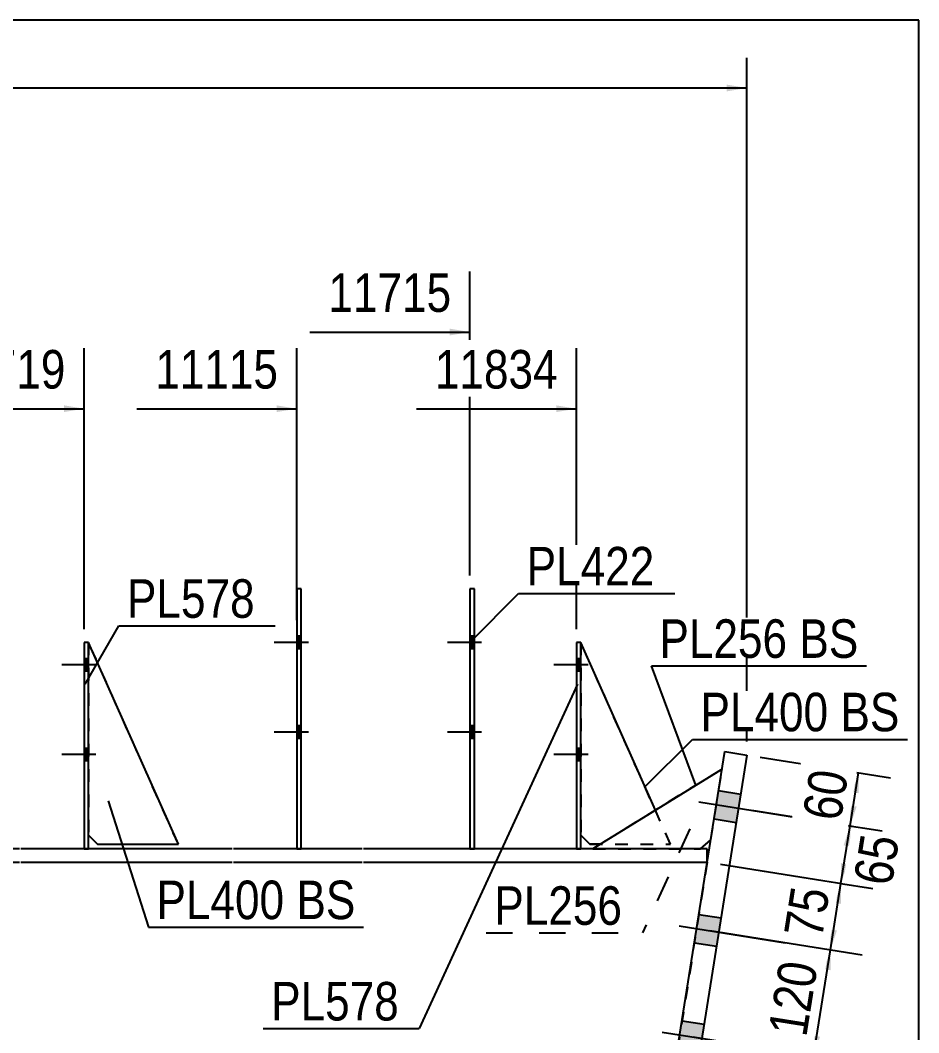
# Model space of a CAD drawing. Header units: millimetres. Extents: x -26 to 377, y -184 to 93.
# Drawn here: x 310 to 376.8, y 17.3 to 92.6 of the extents above; entities that cross this region are included whole.
import ezdxf

# ---------------------------------------------------------------- set-up
doc = ezdxf.new("R2010")
doc.units = ezdxf.units.MM
doc.linetypes.add('DXK_LINE_DOT1', pattern=[1.8814, 0.9407, -0.9407])
doc.linetypes.add('DXK_LINE_DOT2', pattern=[3.9198, 1.9599, -1.9599])
doc.styles.add('Arial Narrow', font='ARIALN.TTF', dxfattribs={"height": 0.2})

# ---------------------------------------------------------------- blocks, each defined once
blk = doc.blocks.new('Unknown-623534514-14014')
at = {"color": 5, "linetype": 'Continuous'}
for p, q in [((376.779, 92.613), (-23.221, 92.613)), ((376.779, -184.387), (376.779, 92.613))]:
    blk.add_line(p, q, dxfattribs=at)
blk = doc.blocks.new('Part-623534514-6404 - 6380')
at = {"color": 7, "linetype": 'DXK_LINE_DOT1'}
for p, q in [((310.035, 30), (325.737, 30)), ((325.837, 30), (335.404, 30)), ((335.504, 30), (361.056, 30)), ((361.056, 30), (348.329, -50.016))]:
    blk.add_line(p, q, dxfattribs=at)
blk = doc.blocks.new('Part-623534514-6464 - 6380')
at = {"color": 2, "linetype": 'Continuous'}
for p, q in [((330.87, 50.333), (330.537, 50.333)), ((330.537, 50.333), (330.537, 31)), ((330.87, 31), (330.87, 50.333))]:
    blk.add_line(p, q, dxfattribs=at)
at = {"color": 7, "linetype": 'DXK_LINE_DOT1'}
blk.add_line((330.537, 31), (330.87, 31), dxfattribs=at)
blk = doc.blocks.new('Part-623534514-6400 - 6380')
at = {"color": 2, "linetype": 'Continuous'}
for p, q in [((260.435, 31), (260.435, 30)), ((264.435, 31), (260.435, 31)), ((275.714, 31), (264.535, 31)), ((300.101, 31), (275.814, 31)), ((309.935, 31), (300.201, 31)), ((325.737, 31), (310.035, 31)), ((335.404, 31), (325.837, 31)), ((361.056, 31), (335.504, 31)), ((361.056, 30.002), (361.056, 31)), ((260.435, 30), (264.435, 30)), ((264.535, 30), (275.714, 30)), ((275.814, 30), (300.101, 30)), ((300.201, 30), (309.935, 30)), ((310.035, 30), (325.737, 30)), ((325.837, 30), (335.404, 30)), ((335.504, 30), (361.056, 30))]:
    blk.add_line(p, q, dxfattribs=at)
at = {"color": 7, "linetype": 'DXK_LINE_DOT1'}
blk.add_line((361.056, 30), (361.056, 30.002), dxfattribs=at)
blk = doc.blocks.new('Part-623534514-23360 - 6380')
at = {"color": 7, "linetype": 'DXK_LINE_DOT1'}
for p, q in [((351.658, 46.333), (351.66, 32)), ((358.327, 31.335), (351.658, 46.333)), ((351.66, 32), (352.327, 31.334)), ((352.327, 31.334), (358.327, 31.335))]:
    blk.add_line(p, q, dxfattribs=at)
blk = doc.blocks.new('Part-623534514-6417 - 6380')
at = {"color": 7, "linetype": 'DXK_LINE_DOT1'}
for p, q in [((362.158, 36.926), (352.549, 31)), ((361.32, 31.658), (362.158, 36.926)), ((360.549, 31), (361.32, 31.658)), ((352.549, 31), (360.549, 31))]:
    blk.add_line(p, q, dxfattribs=at)
blk = doc.blocks.new('Part-623534514-6487 - 6380')
at = {"color": 2, "linetype": 'Continuous'}
for p, q in [((362.157, 36.926), (352.548, 31)), ((360.548, 31), (361.32, 31.658))]:
    blk.add_line(p, q, dxfattribs=at)
at = {"color": 7, "linetype": 'DXK_LINE_DOT1'}
for p, q in [((361.32, 31.658), (362.157, 36.926)), ((352.548, 31), (360.548, 31))]:
    blk.add_line(p, q, dxfattribs=at)
blk = doc.blocks.new('Part-623534514-6488 - 6380')
at = {"color": 7, "linetype": 'DXK_LINE_DOT1'}
for p, q in [((352.549, 31), (352.548, 31)), ((360.548, 31), (360.549, 31))]:
    blk.add_line(p, q, dxfattribs=at)
blk = doc.blocks.new('Bolt-623534514-23383 - 6380')
at = {"linetype": 'Continuous'}
for points in [[(351.658, 44.2), (351.658, 45.134), (351.325, 45.133), (351.325, 44.2)], [(351.658, 44.2), (351.658, 45.134), (351.325, 45.133), (351.325, 44.2)], [(351.658, 44.2), (351.658, 45.134), (351.325, 45.133), (351.325, 44.2)], [(351.659, 37.534), (351.659, 38.467), (351.326, 38.467), (351.326, 37.533)], [(351.659, 37.534), (351.659, 38.467), (351.326, 38.467), (351.326, 37.533)], [(351.659, 37.534), (351.659, 38.467), (351.326, 38.467), (351.326, 37.533)]]:
    blk.add_hatch(color=3, dxfattribs=at).paths.add_polyline_path(points)
at = {"color": 3, "linetype": 'Continuous'}
for p, q in [((352.192, 44.667), (349.658, 44.667)), ((352.192, 44.667), (349.658, 44.667)), ((352.192, 44.667), (349.658, 44.667)), ((351.658, 45.134), (351.325, 45.133)), ((351.658, 45.134), (351.325, 45.133)), ((351.658, 45.134), (351.325, 45.133)), ((351.658, 44.2), (351.325, 44.2)), ((351.658, 44.2), (351.325, 44.2)), ((351.658, 44.2), (351.325, 44.2)), ((351.659, 38.467), (351.326, 38.467)), ((351.659, 38.467), (351.326, 38.467)), ((351.659, 38.467), (351.326, 38.467)), ((352.193, 38), (349.659, 38)), ((352.193, 38), (349.659, 38)), ((352.193, 38), (349.659, 38)), ((351.659, 37.534), (351.326, 37.533)), ((351.659, 37.534), (351.326, 37.533)), ((351.659, 37.534), (351.326, 37.533))]:
    blk.add_line(p, q, dxfattribs=at)
blk = doc.blocks.new('Part-623534514-23352 - 6380')
at = {"color": 7, "linetype": 'DXK_LINE_DOT1'}
for p, q in [((315.068, 46.333), (315.07, 32)), ((321.737, 31.335), (315.068, 46.333)), ((315.07, 32), (315.737, 31.334)), ((315.737, 31.334), (321.737, 31.335))]:
    blk.add_line(p, q, dxfattribs=at)
blk = doc.blocks.new('Part-623534514-6492 - 6380')
at = {"color": 2, "linetype": 'Continuous'}
for p, q in [((347.022, -58.234), (362.365, 38.23)), ((364.011, 37.968), (348.668, -58.495)), ((362.365, 38.23), (364.011, 37.968))]:
    blk.add_line(p, q, dxfattribs=at)
blk = doc.blocks.new('Bolt-623534514-6542 - 6380')
at = {"linetype": 'Continuous'}
for points in [[(330.87, 45.868), (330.87, 46.801), (330.537, 46.801), (330.537, 45.868)], [(330.87, 45.868), (330.87, 46.801), (330.537, 46.801), (330.537, 45.868)], [(330.87, 39.201), (330.87, 40.135), (330.537, 40.135), (330.537, 39.201)], [(330.87, 39.201), (330.87, 40.135), (330.537, 40.135), (330.537, 39.201)]]:
    blk.add_hatch(color=3, dxfattribs=at).paths.add_polyline_path(points)
at = {"color": 3, "linetype": 'Continuous'}
for p, q in [((330.87, 46.801), (330.537, 46.801)), ((330.87, 46.801), (330.537, 46.801)), ((331.404, 46.335), (328.87, 46.335)), ((331.404, 46.335), (328.87, 46.335)), ((330.87, 45.868), (330.537, 45.868)), ((330.87, 45.868), (330.537, 45.868)), ((330.87, 40.135), (330.537, 40.135)), ((330.87, 40.135), (330.537, 40.135)), ((331.404, 39.668), (328.87, 39.668)), ((331.404, 39.668), (328.87, 39.668)), ((330.87, 39.201), (330.537, 39.201)), ((330.87, 39.201), (330.537, 39.201))]:
    blk.add_line(p, q, dxfattribs=at)
blk = doc.blocks.new('Bolt-623534514-6567 - 6380')
at = {"linetype": 'Continuous'}
for points in [[(361.904, 35.333), (361.569, 33.226), (363.215, 32.964), (363.55, 35.071)], [(361.904, 35.333), (361.569, 33.226), (363.215, 32.964), (363.55, 35.071)], [(361.904, 35.333), (361.569, 33.226), (363.215, 32.964), (363.55, 35.071)], [(361.904, 35.333), (361.569, 33.226), (363.215, 32.964), (363.55, 35.071)], [(360.438, 26.115), (360.103, 24.009), (361.749, 23.747), (362.084, 25.854)], [(360.438, 26.115), (360.103, 24.009), (361.749, 23.747), (362.084, 25.854)], [(360.438, 26.115), (360.103, 24.009), (361.749, 23.747), (362.084, 25.854)], [(360.438, 26.115), (360.103, 24.009), (361.749, 23.747), (362.084, 25.854)], [(359.181, 18.215), (358.846, 16.108), (360.492, 15.846), (360.827, 17.953)], [(359.181, 18.215), (358.846, 16.108), (360.492, 15.846), (360.827, 17.953)], [(359.181, 18.215), (358.846, 16.108), (360.492, 15.846), (360.827, 17.953)], [(359.181, 18.215), (358.846, 16.108), (360.492, 15.846), (360.827, 17.953)]]:
    blk.add_hatch(color=3, dxfattribs=at).paths.add_polyline_path(points)
at = {"color": 3, "linetype": 'Continuous'}
for p, q in [((361.904, 35.333), (363.55, 35.071)), ((361.904, 35.333), (363.55, 35.071)), ((361.904, 35.333), (363.55, 35.071)), ((361.904, 35.333), (363.55, 35.071)), ((360.436, 34.486), (368.32, 33.232)), ((360.436, 34.486), (368.32, 33.232)), ((360.436, 34.486), (368.32, 33.232)), ((360.436, 34.486), (368.32, 33.232)), ((361.569, 33.226), (363.215, 32.964)), ((361.569, 33.226), (363.215, 32.964)), ((361.569, 33.226), (363.215, 32.964)), ((361.569, 33.226), (363.215, 32.964)), ((360.438, 26.115), (362.084, 25.854)), ((360.438, 26.115), (362.084, 25.854)), ((360.438, 26.115), (362.084, 25.854)), ((360.438, 26.115), (362.084, 25.854)), ((358.97, 25.269), (366.854, 24.015)), ((358.97, 25.269), (366.854, 24.015)), ((358.97, 25.269), (366.854, 24.015)), ((358.97, 25.269), (366.854, 24.015)), ((360.103, 24.009), (361.749, 23.747)), ((360.103, 24.009), (361.749, 23.747)), ((360.103, 24.009), (361.749, 23.747)), ((360.103, 24.009), (361.749, 23.747)), ((359.181, 18.215), (360.827, 17.953)), ((359.181, 18.215), (360.827, 17.953)), ((359.181, 18.215), (360.827, 17.953)), ((359.181, 18.215), (360.827, 17.953)), ((357.713, 17.368), (365.598, 16.114)), ((357.713, 17.368), (365.598, 16.114)), ((357.713, 17.368), (365.598, 16.114)), ((357.713, 17.368), (365.598, 16.114))]:
    blk.add_line(p, q, dxfattribs=at)
blk = doc.blocks.new('Part-623534514-23351 - 6380')
at = {"color": 2, "linetype": 'Continuous'}
for p, q in [((315.068, 46.333), (314.734, 46.333)), ((314.734, 46.333), (314.737, 31)), ((315.07, 31), (315.068, 46.333))]:
    blk.add_line(p, q, dxfattribs=at)
at = {"color": 7, "linetype": 'DXK_LINE_DOT1'}
blk.add_line((314.737, 31), (315.07, 31), dxfattribs=at)
blk = doc.blocks.new('Part-623534514-23359 - 6380')
at = {"color": 2, "linetype": 'Continuous'}
for p, q in [((351.658, 46.333), (351.325, 46.333)), ((351.325, 46.333), (351.327, 31)), ((351.66, 31), (351.658, 46.333))]:
    blk.add_line(p, q, dxfattribs=at)
at = {"color": 7, "linetype": 'DXK_LINE_DOT1'}
blk.add_line((351.327, 31), (351.66, 31), dxfattribs=at)
blk = doc.blocks.new('Part-623534514-23371 - 6380')
at = {"color": 2, "linetype": 'Continuous'}
for p, q in [((321.737, 31.335), (315.068, 46.333)), ((315.07, 32), (315.737, 31.334)), ((315.737, 31.334), (321.737, 31.335))]:
    blk.add_line(p, q, dxfattribs=at)
blk = doc.blocks.new('Part-623534514-23372 - 6380')
at = {"color": 2, "linetype": 'Continuous'}
for p, q in [((357.2, 33.869), (351.658, 46.333)), ((351.66, 32), (352.327, 31.334)), ((353.089, 31.334), (352.327, 31.334))]:
    blk.add_line(p, q, dxfattribs=at)
blk = doc.blocks.new('Bolt-623534514-23376 - 6380')
at = {"linetype": 'Continuous'}
for points in [[(315.068, 44.2), (315.068, 45.134), (314.735, 45.133), (314.735, 44.2)], [(315.068, 44.2), (315.068, 45.134), (314.735, 45.133), (314.735, 44.2)], [(315.068, 44.2), (315.068, 45.134), (314.735, 45.133), (314.735, 44.2)], [(315.069, 37.534), (315.069, 38.467), (314.736, 38.467), (314.736, 37.533)], [(315.069, 37.534), (315.069, 38.467), (314.736, 38.467), (314.736, 37.533)], [(315.069, 37.534), (315.069, 38.467), (314.736, 38.467), (314.736, 37.533)]]:
    blk.add_hatch(color=3, dxfattribs=at).paths.add_polyline_path(points)
at = {"color": 3, "linetype": 'Continuous'}
for p, q in [((315.601, 44.667), (313.068, 44.667)), ((315.601, 44.667), (313.068, 44.667)), ((315.601, 44.667), (313.068, 44.667)), ((315.068, 45.134), (314.735, 45.133)), ((315.068, 45.134), (314.735, 45.133)), ((315.068, 45.134), (314.735, 45.133)), ((315.068, 44.2), (314.735, 44.2)), ((315.068, 44.2), (314.735, 44.2)), ((315.068, 44.2), (314.735, 44.2)), ((315.069, 38.467), (314.736, 38.467)), ((315.069, 38.467), (314.736, 38.467)), ((315.069, 38.467), (314.736, 38.467)), ((315.602, 38), (313.069, 38)), ((315.602, 38), (313.069, 38)), ((315.602, 38), (313.069, 38)), ((315.069, 37.534), (314.736, 37.533)), ((315.069, 37.534), (314.736, 37.533)), ((315.069, 37.534), (314.736, 37.533))]:
    blk.add_line(p, q, dxfattribs=at)
blk = doc.blocks.new('Part-623534514-31181 - 6380')
at = {"color": 2, "linetype": 'Continuous'}
for p, q in [((343.745, 50.333), (343.411, 50.333)), ((343.411, 50.333), (343.411, 31)), ((343.745, 31), (343.745, 50.333))]:
    blk.add_line(p, q, dxfattribs=at)
at = {"color": 7, "linetype": 'DXK_LINE_DOT1'}
blk.add_line((343.411, 31), (343.745, 31), dxfattribs=at)
blk = doc.blocks.new('Bolt-623534514-31182 - 6380')
at = {"linetype": 'Continuous'}
for points in [[(343.745, 45.868), (343.745, 46.802), (343.411, 46.802), (343.411, 45.868)], [(343.745, 45.868), (343.745, 46.802), (343.411, 46.802), (343.411, 45.868)], [(343.745, 39.202), (343.745, 40.135), (343.411, 40.135), (343.411, 39.202)], [(343.745, 39.202), (343.745, 40.135), (343.411, 40.135), (343.411, 39.202)]]:
    blk.add_hatch(color=3, dxfattribs=at).paths.add_polyline_path(points)
at = {"color": 3, "linetype": 'Continuous'}
for p, q in [((343.745, 46.802), (343.411, 46.802)), ((343.745, 46.802), (343.411, 46.802)), ((344.278, 46.335), (341.745, 46.335)), ((344.278, 46.335), (341.745, 46.335)), ((343.745, 45.868), (343.411, 45.868)), ((343.745, 45.868), (343.411, 45.868)), ((343.745, 40.135), (343.411, 40.135)), ((343.745, 40.135), (343.411, 40.135)), ((344.278, 39.668), (341.745, 39.668)), ((344.278, 39.668), (341.745, 39.668)), ((343.745, 39.202), (343.411, 39.202)), ((343.745, 39.202), (343.411, 39.202))]:
    blk.add_line(p, q, dxfattribs=at)
blk = doc.blocks.new('StraightDimension-623534514-32110 - 6380')
at = {"linetype": 'Continuous'}
for points in [[(369.732, 22.045), (370.214, 23.487), (370.226, 21.967)], [(369.439, 17.022), (368.957, 15.58), (368.945, 17.101)]]:
    blk.add_hatch(color=7, dxfattribs=at).paths.add_polyline_path(points)
at = {"color": 7, "linetype": 'Continuous'}
for p, q in [((361.259, 24.911), (372.584, 23.11)), ((368.957, 15.58), (370.214, 23.487)), ((360.002, 17.004), (371.327, 15.203))]:
    blk.add_line(p, q, dxfattribs=at)
at = {"color": 0}
blk.add_wipeout([(369.962, 22.858), (365.814, 23.517), (364.765, 16.916), (368.912, 16.256)], dxfattribs=at)
at = {"color": 3, "style": 'Arial Narrow'}
blk.add_text('120', height=2.8633, rotation=80.96467, dxfattribs=at).set_placement((368.414, 16.943))
blk = doc.blocks.new('StraightDimension-623534514-32108 - 6380')
at = {"linetype": 'Continuous'}
for points in [[(371.197, 31.256), (371.679, 32.698), (371.691, 31.177)], [(371.481, 29.861), (370.999, 28.419), (370.987, 29.939)]]:
    blk.add_hatch(color=7, dxfattribs=at).paths.add_polyline_path(points)
at = {"color": 7, "linetype": 'Continuous'}
for p, q in [((364.37, 33.861), (373.901, 32.345)), ((370.999, 28.419), (371.679, 32.698)), ((362.044, 29.843), (373.221, 28.065))]:
    blk.add_line(p, q, dxfattribs=at)
at = {"color": 0}
blk.add_wipeout([(376.016, 32.273), (371.868, 32.933), (371.106, 28.137), (375.254, 27.477)], dxfattribs=at)
at = {"color": 3, "style": 'Arial Narrow'}
blk.add_text('65', height=2.8633, rotation=80.96467, dxfattribs=at).set_placement((374.755, 28.164))
blk = doc.blocks.new('StraightDimension-623534514-35999 - 6380')
at = {"linetype": 'Continuous'}
blk.add_hatch(color=7, dxfattribs=at).paths.add_polyline_path([(313.234, 63.975), (314.734, 63.725), (313.234, 63.475)])
at = {"color": 7, "linetype": 'Continuous'}
for p, q in [((314.734, 47.333), (314.734, 68.225)), ((302.844, 63.725), (314.734, 63.725))]:
    blk.add_line(p, q, dxfattribs=at)
at = {"color": 0}
blk.add_wipeout([(313.959, 64.625), (313.959, 68.825), (303.619, 68.825), (303.619, 64.625)], dxfattribs=at)
at = {"color": 3, "style": 'Arial Narrow'}
blk.add_text('10719', height=2.8633, dxfattribs=at).set_placement((304.219, 65.225))
blk = doc.blocks.new('StraightDimension-623534514-35997 - 6380')
at = {"linetype": 'Continuous'}
blk.add_hatch(color=7, dxfattribs=at).paths.add_polyline_path([(341.911, 69.675), (343.411, 69.425), (341.911, 69.175)])
at = {"color": 7, "linetype": 'Continuous'}
for p, q in [((343.411, 51.333), (343.411, 73.925)), ((331.521, 69.425), (343.411, 69.425))]:
    blk.add_line(p, q, dxfattribs=at)
at = {"color": 0}
blk.add_wipeout([(342.636, 70.325), (342.636, 74.525), (332.296, 74.525), (332.296, 70.325)], dxfattribs=at)
at = {"color": 3, "style": 'Arial Narrow'}
blk.add_text('11715', height=2.8633, dxfattribs=at).set_placement((332.896, 70.925))
blk = doc.blocks.new('StraightDimension-623534514-15857 - 6380')
at = {"linetype": 'Continuous'}
blk.add_hatch(color=7, dxfattribs=at).paths.add_polyline_path([(362.511, 87.826), (364.011, 87.576), (362.511, 87.326)])
at = {"color": 7, "linetype": 'Continuous'}
for p, q in [((364.011, 38.968), (364.011, 89.826)), ((-1.333, 87.576), (364.011, 87.576))]:
    blk.add_line(p, q, dxfattribs=at)
blk = doc.blocks.new('StraightDimension-623534514-32107 - 6380')
at = {"linetype": 'Continuous'}
for points in [[(371.825, 35.206), (372.308, 36.648), (372.319, 35.128)], [(372.162, 34.14), (371.679, 32.698), (371.668, 34.219)]]:
    blk.add_hatch(color=7, dxfattribs=at).paths.add_polyline_path(points)
at = {"color": 7, "linetype": 'Continuous'}
for p, q in [((364.998, 37.811), (374.678, 36.272)), ((371.679, 32.698), (372.308, 36.648)), ((364.37, 33.861), (374.049, 32.321))]:
    blk.add_line(p, q, dxfattribs=at)
at = {"color": 0}
blk.add_wipeout([(372.227, 37.095), (368.079, 37.754), (367.316, 32.958), (371.464, 32.299)], dxfattribs=at)
at = {"color": 3, "style": 'Arial Narrow'}
blk.add_text('60', height=2.8633, rotation=80.96467, dxfattribs=at).set_placement((370.966, 32.986))
blk = doc.blocks.new('StraightDimension-623534514-32109 - 6380')
at = {"linetype": 'Continuous'}
for points in [[(370.516, 26.977), (370.999, 28.419), (371.01, 26.898)], [(370.697, 24.929), (370.214, 23.487), (370.203, 25.008)]]:
    blk.add_hatch(color=7, dxfattribs=at).paths.add_polyline_path(points)
at = {"color": 7, "linetype": 'Continuous'}
for p, q in [((362.044, 29.843), (373.369, 28.042)), ((370.214, 23.487), (370.999, 28.419)), ((361.259, 24.911), (372.584, 23.11))]:
    blk.add_line(p, q, dxfattribs=at)
at = {"color": 0}
blk.add_wipeout([(370.84, 28.374), (366.692, 29.034), (365.929, 24.238), (370.077, 23.578)], dxfattribs=at)
at = {"color": 3, "style": 'Arial Narrow'}
blk.add_text('75', height=2.8633, rotation=80.96467, dxfattribs=at).set_placement((369.579, 24.265))
blk = doc.blocks.new('StraightDimension-623534514-35996 - 6380')
at = {"linetype": 'Continuous'}
blk.add_hatch(color=7, dxfattribs=at).paths.add_polyline_path([(349.825, 63.975), (351.325, 63.725), (349.825, 63.475)])
at = {"color": 7, "linetype": 'Continuous'}
for p, q in [((351.325, 47.333), (351.325, 68.225)), ((339.434, 63.725), (351.325, 63.725))]:
    blk.add_line(p, q, dxfattribs=at)
at = {"color": 0}
blk.add_wipeout([(350.55, 64.625), (350.55, 68.825), (340.209, 68.825), (340.209, 64.625)], dxfattribs=at)
at = {"color": 3, "style": 'Arial Narrow'}
blk.add_text('11834', height=2.8633, dxfattribs=at).set_placement((340.809, 65.225))
blk = doc.blocks.new('StraightDimension-623534514-35998 - 6380')
at = {"linetype": 'Continuous'}
blk.add_hatch(color=7, dxfattribs=at).paths.add_polyline_path([(329.037, 63.975), (330.537, 63.725), (329.037, 63.475)])
at = {"color": 7, "linetype": 'Continuous'}
for p, q in [((330.537, 48), (330.537, 68.225)), ((318.646, 63.725), (330.537, 63.725))]:
    blk.add_line(p, q, dxfattribs=at)
at = {"color": 0}
blk.add_wipeout([(329.762, 64.625), (329.762, 68.825), (319.421, 68.825), (319.421, 64.625)], dxfattribs=at)
at = {"color": 3, "style": 'Arial Narrow'}
blk.add_text('11115', height=2.8633, dxfattribs=at).set_placement((320.021, 65.225))
blk = doc.blocks.new('Mark-623534514-27537 - 6380')
at = {"color": 7, "linetype": 'DXK_LINE_DOT2'}
for p in [(359.769, 32.479), (344.63, 24.744)]:
    blk.add_line(p, (356.233, 24.744), dxfattribs=at)
at = {"color": 0}
blk.add_wipeout([(354.733, 25.344), (354.733, 28.344), (345.23, 28.344), (345.23, 25.344)], dxfattribs=at)
blk.add_wipeout([(354.733, 25.344), (354.733, 28.344), (345.23, 28.344), (345.23, 25.344)], dxfattribs=at)
at = {"color": 3, "style": 'Arial Narrow'}
blk.add_text('PL256', height=2.8633, dxfattribs=at).set_placement((345.23, 25.344))
blk = doc.blocks.new('Mark-623534514-27624 - 6380')
at = {"color": 7, "linetype": 'Continuous'}
for p, q in [((314.821, 43.247), (317.321, 47.577)), ((317.321, 47.577), (328.925, 47.577))]:
    blk.add_line(p, q, dxfattribs=at)
at = {"color": 0}
blk.add_wipeout([(327.425, 48.177), (327.425, 51.177), (317.921, 51.177), (317.921, 48.177)], dxfattribs=at)
blk.add_wipeout([(327.425, 48.177), (327.425, 51.177), (317.921, 51.177), (317.921, 48.177)], dxfattribs=at)
at = {"color": 3, "style": 'Arial Narrow'}
blk.add_text('PL578', height=2.8633, dxfattribs=at).set_placement((317.921, 48.177))
blk = doc.blocks.new('MarkSet-623534514-27355 - 6380')
at = {"color": 7, "linetype": 'Continuous'}
for p, q in [((360.216, 35.721), (356.904, 44.597)), ((356.904, 44.597), (372.89, 44.597))]:
    blk.add_line(p, q, dxfattribs=at)
at = {"color": 0}
for points in [[(367.008, 45.197), (367.008, 48.197), (357.504, 48.197), (357.504, 45.197)], [(372.29, 45.197), (372.29, 48.197), (367.908, 48.197), (367.908, 45.197)]]:
    blk.add_wipeout(points, dxfattribs=at)
for points in [[(367.008, 45.197), (367.008, 48.197), (357.504, 48.197), (357.504, 45.197)], [(372.29, 45.197), (372.29, 48.197), (367.908, 48.197), (367.908, 45.197)]]:
    blk.add_wipeout(points, dxfattribs=at)
at = {"color": 3, "style": 'Arial Narrow'}
for s, p in [('PL256', (357.504, 45.197)), ('BS', (367.908, 45.197))]:
    blk.add_text(s, height=2.8633, dxfattribs=at).set_placement(p)
blk = doc.blocks.new('MarkSet-623534514-27502 - 6380')
at = {"color": 7, "linetype": 'Continuous'}
for p, q in [((356.422, 35.601), (359.957, 39.137)), ((359.957, 39.137), (375.944, 39.137))]:
    blk.add_line(p, q, dxfattribs=at)
at = {"color": 0}
for points in [[(370.061, 39.737), (370.061, 42.737), (360.557, 42.737), (360.557, 39.737)], [(375.344, 39.737), (375.344, 42.737), (370.961, 42.737), (370.961, 39.737)]]:
    blk.add_wipeout(points, dxfattribs=at)
for points in [[(370.061, 39.737), (370.061, 42.737), (360.557, 42.737), (360.557, 39.737)], [(375.344, 39.737), (375.344, 42.737), (370.961, 42.737), (370.961, 39.737)]]:
    blk.add_wipeout(points, dxfattribs=at)
at = {"color": 3, "style": 'Arial Narrow'}
for s, p in [('PL400', (360.557, 39.737)), ('BS', (370.961, 39.737))]:
    blk.add_text(s, height=2.8633, dxfattribs=at).set_placement(p)
blk = doc.blocks.new('MarkSet-623534514-27491 - 6380')
at = {"color": 7, "linetype": 'Continuous'}
for p, q in [((316.514, 34.562), (319.514, 25.166)), ((319.514, 25.166), (335.5, 25.166))]:
    blk.add_line(p, q, dxfattribs=at)
at = {"color": 0}
for points in [[(329.618, 25.766), (329.618, 28.766), (320.114, 28.766), (320.114, 25.766)], [(334.9, 25.766), (334.9, 28.766), (330.518, 28.766), (330.518, 25.766)]]:
    blk.add_wipeout(points, dxfattribs=at)
for points in [[(329.618, 25.766), (329.618, 28.766), (320.114, 28.766), (320.114, 25.766)], [(334.9, 25.766), (334.9, 28.766), (330.518, 28.766), (330.518, 25.766)]]:
    blk.add_wipeout(points, dxfattribs=at)
at = {"color": 3, "style": 'Arial Narrow'}
for s, p in [('PL400', (320.114, 25.766)), ('BS', (330.518, 25.766))]:
    blk.add_text(s, height=2.8633, dxfattribs=at).set_placement(p)
blk = doc.blocks.new('Mark-623534514-27627 - 6380')
at = {"color": 7, "linetype": 'Continuous'}
for p in [(351.411, 43.247), (328.038, 17.63)]:
    blk.add_line(p, (339.642, 17.63), dxfattribs=at)
at = {"color": 0}
blk.add_wipeout([(338.142, 18.23), (338.142, 21.23), (328.638, 21.23), (328.638, 18.23)], dxfattribs=at)
blk.add_wipeout([(338.142, 18.23), (338.142, 21.23), (328.638, 21.23), (328.638, 18.23)], dxfattribs=at)
at = {"color": 3, "style": 'Arial Narrow'}
blk.add_text('PL578', height=2.8633, dxfattribs=at).set_placement((328.638, 18.23))
blk = doc.blocks.new('Mark-623534514-31208 - 6380')
at = {"color": 7, "linetype": 'Continuous'}
for p, q in [((343.498, 46.447), (347.033, 49.983)), ((347.033, 49.983), (358.637, 49.983))]:
    blk.add_line(p, q, dxfattribs=at)
at = {"color": 0}
blk.add_wipeout([(357.137, 50.583), (357.137, 53.583), (347.633, 53.583), (347.633, 50.583)], dxfattribs=at)
blk.add_wipeout([(357.137, 50.583), (357.137, 53.583), (347.633, 53.583), (347.633, 50.583)], dxfattribs=at)
at = {"color": 3, "style": 'Arial Narrow'}
blk.add_text('PL422', height=2.8633, dxfattribs=at).set_placement((347.633, 50.583))

msp = doc.modelspace()

# ---------------------------------------------------------------- block references
for name in ['Unknown-623534514-14014', 'Part-623534514-6464 - 6380', 'Part-623534514-31181 - 6380', 'Bolt-623534514-6542 - 6380', 'Bolt-623534514-31182 - 6380', 'Part-623534514-23351 - 6380', 'Part-623534514-23352 - 6380', 'Part-623534514-23371 - 6380', 'Part-623534514-23359 - 6380', 'Part-623534514-23360 - 6380', 'Part-623534514-23372 - 6380', 'Bolt-623534514-23376 - 6380', 'Bolt-623534514-23383 - 6380', 'Part-623534514-6492 - 6380', 'Part-623534514-6487 - 6380', 'Part-623534514-6417 - 6380', 'Bolt-623534514-6567 - 6380', 'Part-623534514-6400 - 6380', 'Part-623534514-6488 - 6380', 'Part-623534514-6404 - 6380']:
    msp.add_blockref(name, (0, 0))

# ---------------------------------------------------------------- next in the draw order: block references
for name in ['StraightDimension-623534514-35997 - 6380', 'StraightDimension-623534514-35999 - 6380', 'MarkSet-623534514-27491 - 6380', 'StraightDimension-623534514-32108 - 6380', 'StraightDimension-623534514-32110 - 6380']:
    msp.add_blockref(name, (0, 0))

# ---------------------------------------------------------------- next in the draw order: block references
for name in ['StraightDimension-623534514-15857 - 6380', 'StraightDimension-623534514-32107 - 6380', 'Mark-623534514-27537 - 6380', 'StraightDimension-623534514-32109 - 6380']:
    msp.add_blockref(name, (0, 0))

# ---------------------------------------------------------------- next in the draw order: block references
for name in ['StraightDimension-623534514-35998 - 6380', 'StraightDimension-623534514-35996 - 6380', 'MarkSet-623534514-27355 - 6380']:
    msp.add_blockref(name, (0, 0))

# ---------------------------------------------------------------- next in the draw order: block references
for name in ['Mark-623534514-31208 - 6380', 'Mark-623534514-27624 - 6380', 'MarkSet-623534514-27502 - 6380']:
    msp.add_blockref(name, (0, 0))

# ---------------------------------------------------------------- next in the draw order: block references
msp.add_blockref('Mark-623534514-27627 - 6380', (0, 0))

doc.saveas('drawing.dxf')
